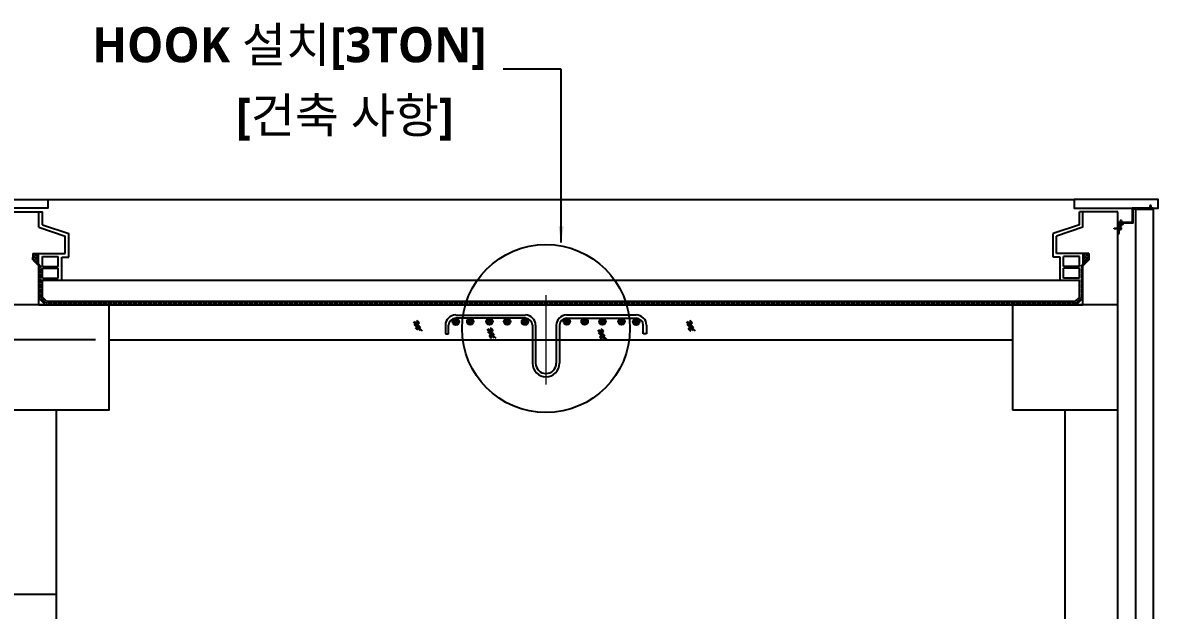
# Model space of a CAD drawing. Header units: millimetres. Extents: x 2370 to 266135, y -585395 to 33485.
# Drawn here: x 214281 to 220754, y 23422 to 26772 of the extents above; entities that cross this region are included whole.
import ezdxf
from ezdxf.enums import TextEntityAlignment as Align
from ezdxf.lldxf.tags import DXFTag

# ---------------------------------------------------------------- set-up
doc = ezdxf.new("R2010")
doc.units = ezdxf.units.MM
doc.linetypes.add('HID', pattern=[1.5, 1, -0.5])
for name, color, linetype in [('0글씨', 3, 'Continuous'), ('15', 15, 'Continuous'), ('1하지1', 3, 'Continuous'), ('3', 3, 'Continuous'), ('A-FLOR-ROOF-FIN', 6, 'Continuous'), ('A-SECT-ELEV', 8, 'Continuous'), ('A-ST-CONC', 2, 'Continuous'), ('A-WALL-MASN', 3, 'Continuous'), ('AA-FIN2', 6, 'Continuous'), ('BW', 3, 'Continuous'), ('ELC', 9, 'Continuous'), ('ELE8', 8, 'Continuous'), ('FIN', 9, 'Continuous'), ('HH', 9, 'Continuous'), ('HID', 7, 'HID'), ('out-fin', 6, 'Continuous'), ('주단면도-1$0$A-FLOR-GW', 6, 'Continuous'), ('주단면도-1$0$A-ST-CONC', 2, 'Continuous')]:
    doc.layers.add(name, color=color, linetype=linetype)
doc.layers.add('사선', color=1, linetype='Continuous', lineweight=13)
doc.styles.add('SH_진천_나눔', font='')
doc.styles.get("Standard").update_dxf_attribs({"font": 'NanumGothicBold.ttf'})
doc.styles.get('SH_진천_나눔').set_extended_font_data('NanumGothic', bold=True)
tags = doc.linetypes.add('CENTER', pattern=[2, 1.25, -0.25, 0.25, -0.25]).pattern_tags.tags
tags[10:11] = [DXFTag(74, 4), DXFTag(75, 0), DXFTag(340, '0'), DXFTag(46, 1.0), DXFTag(50, 0.0), DXFTag(44, 0.0), DXFTag(45, 0.0)]
tags[8:9] = [DXFTag(74, 4), DXFTag(75, 0), DXFTag(340, '0'), DXFTag(46, 1.0), DXFTag(50, 0.0), DXFTag(44, 0.0), DXFTag(45, 0.0)]
tags[6:7] = [DXFTag(74, 4), DXFTag(75, 0), DXFTag(340, '0'), DXFTag(46, 1.0), DXFTag(50, 0.0), DXFTag(44, 0.0), DXFTag(45, 0.0)]
tags[4:5] = [DXFTag(74, 4), DXFTag(75, 0), DXFTag(340, '0'), DXFTag(46, 1.0), DXFTag(50, 0.0), DXFTag(44, 0.0), DXFTag(45, 0.0)]
doc.dimstyles.new('DIM-A-002-단면', dxfattribs={"dimscale": 330, "dimtxt": 1, "dimasz": 0.4, "dimexe": 0.2, "dimexo": 0.3, "dimgap": 0.4, "dimtad": 1, "dimdec": 0, "dimtxsty": 'Standard', "dimcen": 0, "dimclrd": 15, "dimclre": 15, "dimclrt": 3, "dimadec": 0, "dimazin": 0, "dimtfac": 1, "dimtmove": 0, "dimatfit": 3, "dimfxl": 1, "dimarcsym": 0})
doc.dimstyles.new('DIM-A-출입구 단면', dxfattribs={"dimscale": 230, "dimtxt": 1, "dimasz": 0.4, "dimexe": 0.2, "dimexo": 0.3, "dimgap": 0.4, "dimtad": 1, "dimdec": 0, "dimtxsty": 'Standard', "dimcen": 0, "dimclrd": 15, "dimclre": 15, "dimclrt": 3, "dimadec": 0, "dimazin": 0, "dimtfac": 1, "dimtmove": 0, "dimatfit": 3, "dimfxl": 1, "dimarcsym": 0})

# ---------------------------------------------------------------- blocks, each defined once
blk = doc.blocks.new('*D1859')
at = {"layer": '15', "color": 15, "lineweight": -2, "ltscale": 600}
for p, q in [((209269.9, 21546.1), (209269.9, 24300.6)), ((214374.6, 21414.1), (209203.9, 21414.1)), ((209269.9, 21414.1), (209269.9, 21314.1)), ((214374.6, 21314.1), (209203.9, 21314.1)), ((209269.9, 21182.1), (209269.9, 21050.1))]:
    blk.add_line(p, q, dxfattribs=at)
at = {"layer": '15', "color": 15}
for points in [[(209247.9, 21546.1), (209291.9, 21546.1), (209269.9, 21414.1)], [(209291.9, 21182.1), (209247.9, 21182.1), (209269.9, 21314.1)]]:
    blk.add_solid(points, dxfattribs=at)
at = {"layer": 'Defpoints', "color": 0}
for p in [(214473.6, 21414.1), (209269.9, 21314.1), (214473.6, 21314.1)]:
    blk.add_point(p, dxfattribs=at)
at = {"layer": '15', "color": 3, "ltscale": 600, "insert": (208921.3, 23252.4), "char_height": 330, "attachment_point": 5, "rotation": 90}
blk.add_mtext('무근 100', dxfattribs=at)
blk = doc.blocks.new('*D1862')
at = {"color": 15, "lineweight": -2}
for p, q in [((214695.1, 24964.1), (208074.3, 24964.1)), ((208140.3, 24832.1), (208140.3, 21546.1)), ((213317.9, 21414.1), (208074.3, 21414.1))]:
    blk.add_line(p, q, dxfattribs=at)
at = {"color": 15}
for points in [[(208162.3, 24832.1), (208118.3, 24832.1), (208140.3, 24964.1)], [(208118.3, 21546.1), (208162.3, 21546.1), (208140.3, 21414.1)]]:
    blk.add_solid(points, dxfattribs=at)
at = {"layer": 'Defpoints', "color": 0}
for p in [(214794.1, 24964.1), (208140.3, 21414.1), (213416.9, 21414.1)]:
    blk.add_point(p, dxfattribs=at)
at = {"color": 3, "ltscale": 600, "insert": (207826.2, 23189.1), "char_height": 330, "attachment_point": 5, "rotation": 90}
blk.add_mtext('MR 3550', dxfattribs=at)

msp = doc.modelspace()

# ---------------------------------------------------------------- hatches: boundary and pattern name
at = {"layer": 'HH'}
h = msp.add_hatch(dxfattribs=at)
h.set_pattern_fill('ANSI37', color=256, scale=100, style=0)
h.set_pattern_definition([(45, (304725.273, 10932.735), (-8.8388348, 8.8388348), []), (135, (304725.273, 10932.735), (-8.8388348, -8.8388348), [])])
h.paths.add_polyline_path([(214371.6, 25455.2), (214338.6, 25455.2), (214338.6, 25429.4), (214371.6, 25396.4)])
h = msp.add_hatch(dxfattribs=at)
h.set_pattern_fill('ANSI37', color=256, scale=100, angle=180, style=0)
h.set_pattern_definition([(45, (307675.273, 10932.735), (-8.8388348, 8.8388348), []), (135, (307675.273, 10932.735), (-8.8388348, -8.8388348), [])])
h.paths.add_polyline_path([(220325.6, 25455.2), (220358.6, 25455.2), (220358.6, 25429.4), (220325.6, 25396.4)])

# ---------------------------------------------------------------- linework, layer by layer
at = {"color": 4}
for p, q in [((216750.6, 25048.2), (216731.2, 25067.6)), ((216748.1, 25048.3), (216731.3, 25065.1)), ((216752.8, 25048.4), (216731.4, 25069.8)), ((216754.8, 25048.9), (216731.8, 25071.8)), ((216745.1, 25048.8), (216731.8, 25062.1)), ((216756.6, 25049.5), (216732.5, 25073.6)), ((216758.3, 25050.2), (216733.2, 25075.3)), ((216741.2, 25050.3), (216733.3, 25058.2)), ((216759.9, 25051.1), (216734.1, 25076.9)), ((216761.3, 25052.1), (216735.1, 25078.3)), ((216762.6, 25053.2), (216736.2, 25079.6)), ((216763.8, 25054.4), (216737.4, 25080.8)), ((216764.9, 25055.8), (216738.8, 25081.9)), ((216765.9, 25057.3), (216740.3, 25082.9)), ((216766.7, 25058.8), (216741.8, 25083.7)), ((216767.4, 25060.6), (216743.6, 25084.4)), ((216768, 25062.4), (216745.4, 25085)), ((216768.4, 25064.5), (216747.5, 25085.4)), ((216768.5, 25066.8), (216749.8, 25085.5)), ((216768.3, 25069.4), (216752.4, 25085.3)), ((216767.6, 25072.5), (216755.5, 25084.6)), ((216765.4, 25077.2), (216760.2, 25082.4)), ((216832.4, 25049.4), (216813.7, 25068.1)), ((216834.7, 25049.6), (216813.8, 25070.4)), ((216829.8, 25049.6), (216813.8, 25065.5)), ((216836.7, 25049.9), (216814.2, 25072.5)), ((216826.6, 25050.3), (216814.6, 25062.3)), ((216838.6, 25050.5), (216814.7, 25074.3)), ((216840.3, 25051.2), (216815.5, 25076.1)), ((216841.9, 25052), (216816.3, 25077.6)), ((216821.9, 25052.6), (216816.9, 25057.6)), ((216843.4, 25053), (216817.3, 25079.1)), ((216844.7, 25054.1), (216818.4, 25080.4)), ((216845.9, 25055.3), (216819.6, 25081.7)), ((216847.1, 25056.6), (216820.9, 25082.8)), ((216848.1, 25058), (216822.3, 25083.8)), ((216849, 25059.6), (216823.8, 25084.7)), ((216849.7, 25061.3), (216825.5, 25085.4)), ((216850.3, 25063.1), (216827.4, 25086.1)), ((216850.8, 25065.1), (216829.3, 25086.5)), ((216851, 25067.3), (216831.6, 25086.7)), ((216850.9, 25069.8), (216834.1, 25086.7)), ((216850.4, 25072.7), (216837, 25086.1)), ((216848.9, 25076.7), (216841, 25084.6)), ((216941.9, 25049.4), (216922.6, 25068.7)), ((216939.3, 25049.5), (216922.6, 25066.2)), ((216944.1, 25049.6), (216922.8, 25071)), ((216946.1, 25050.1), (216923.2, 25073)), ((216936.4, 25050.1), (216923.2, 25063.2)), ((216947.9, 25050.7), (216923.8, 25074.8)), ((216949.6, 25051.4), (216924.5, 25076.5)), ((216932.3, 25051.7), (216924.8, 25059.2)), ((216951.2, 25052.3), (216925.4, 25078)), ((216952.6, 25053.3), (216926.4, 25079.5)), ((216953.9, 25054.4), (216927.5, 25080.8)), ((216955.1, 25055.6), (216928.8, 25082)), ((216956.2, 25057), (216930.1, 25083.1)), ((216957.2, 25058.4), (216931.6, 25084.1)), ((216958, 25060), (216933.1, 25084.9)), ((216958.8, 25061.7), (216934.9, 25085.6)), ((216959.3, 25063.6), (216936.7, 25086.2)), ((216959.7, 25065.6), (216938.8, 25086.6)), ((216959.9, 25067.9), (216941, 25086.7)), ((216959.7, 25070.5), (216943.6, 25086.6)), ((216959, 25073.6), (216946.7, 25085.9)), ((217044, 25049.4), (217024.1, 25069.3)), ((217041.6, 25049.4), (217024.1, 25066.9)), ((217046.2, 25049.7), (217024.4, 25071.5)), ((217038.7, 25049.8), (217024.5, 25064)), ((217048.1, 25050.2), (217024.9, 25073.4)), ((217049.9, 25050.8), (217025.5, 25075.2)), ((217035.1, 25051), (217025.7, 25060.4)), ((217051.6, 25051.6), (217026.3, 25076.9)), ((217053.1, 25052.5), (217027.2, 25078.4)), ((217054.5, 25053.5), (217028.2, 25079.8)), ((217055.8, 25054.7), (217029.4, 25081.1)), ((217057, 25055.9), (217030.6, 25082.3)), ((217058, 25057.3), (217032, 25083.3)), ((217059, 25058.8), (217033.5, 25084.3)), ((217059.8, 25060.4), (217035.1, 25085.1)), ((217060.5, 25062.2), (217036.9, 25085.8)), ((217061, 25064.1), (217038.8, 25086.3)), ((217061.3, 25066.2), (217040.9, 25086.6)), ((217061.4, 25068.5), (217043.2, 25086.7)), ((217061.2, 25071.2), (217045.9, 25086.5)), ((217060.3, 25074.5), (217049.2, 25085.6)), ((217143.6, 25048.7), (217125.1, 25067.2)), ((217145.9, 25048.8), (217125.3, 25069.5)), ((217141, 25048.9), (217125.4, 25064.5)), ((217148, 25049.2), (217125.6, 25071.6)), ((217149.9, 25049.7), (217126.2, 25073.5)), ((217137.7, 25049.7), (217126.2, 25061.3)), ((217151.6, 25050.4), (217126.9, 25075.2)), ((217153.2, 25051.3), (217127.7, 25076.8)), ((217154.7, 25052.2), (217128.7, 25078.3)), ((217132.5, 25052.5), (217128.9, 25056.1)), ((217156.1, 25053.3), (217129.7, 25079.6)), ((217157.3, 25054.5), (217130.9, 25080.9)), ((217158.4, 25055.8), (217132.2, 25082)), ((217159.5, 25057.2), (217133.6, 25083)), ((217160.4, 25058.7), (217135.2, 25083.9)), ((217161.1, 25060.4), (217136.8, 25084.7)), ((217161.7, 25062.2), (217138.7, 25085.3)), ((217162.2, 25064.2), (217140.6, 25085.8)), ((217162.4, 25066.4), (217142.8, 25086)), ((217162.4, 25068.9), (217145.3, 25086)), ((217162, 25071.7), (217148.2, 25085.5)), ((217160.6, 25075.5), (217152, 25084.2)), ((217382.1, 25049.3), (217364.4, 25066.9)), ((217384.5, 25049.3), (217364.5, 25069.3)), ((217386.6, 25049.6), (217364.7, 25071.5)), ((217379.3, 25049.6), (217364.8, 25064.1)), ((217388.6, 25050.1), (217365.2, 25073.4)), ((217390.3, 25050.7), (217365.9, 25075.2)), ((217375.7, 25050.7), (217365.9, 25060.6)), ((217392, 25051.5), (217366.7, 25076.8)), ((217393.5, 25052.4), (217367.6, 25078.3)), ((217394.9, 25053.5), (217368.6, 25079.7)), ((217396.2, 25054.6), (217369.8, 25081)), ((217397.3, 25055.9), (217371, 25082.2)), ((217398.4, 25057.3), (217372.4, 25083.2)), ((217399.3, 25058.8), (217373.9, 25084.2)), ((217400.1, 25060.4), (217375.5, 25085)), ((217400.8, 25062.2), (217377.3, 25085.7)), ((217401.3, 25064.1), (217379.2, 25086.2)), ((217401.6, 25066.2), (217381.3, 25086.5)), ((217401.7, 25068.6), (217383.7, 25086.6)), ((217401.4, 25071.3), (217386.4, 25086.3)), ((217400.4, 25074.7), (217389.8, 25085.3)), ((217484.5, 25049.4), (217465.5, 25068.3)), ((217486.7, 25049.6), (217465.7, 25070.6)), ((217481.9, 25049.5), (217465.7, 25065.8)), ((217488.8, 25050), (217466.1, 25072.6)), ((217478.8, 25050.2), (217466.3, 25062.7)), ((217490.6, 25050.5), (217466.7, 25074.5)), ((217492.3, 25051.3), (217467.4, 25076.2)), ((217493.9, 25052.1), (217468.2, 25077.8)), ((217474.4, 25052.2), (217468.3, 25058.3)), ((217495.3, 25053.1), (217469.2, 25079.2)), ((217496.7, 25054.2), (217470.3, 25080.6)), ((217497.9, 25055.4), (217471.5, 25081.8)), ((217499, 25056.7), (217472.9, 25082.9)), ((217500, 25058.2), (217474.3, 25083.9)), ((217500.9, 25059.7), (217475.9, 25084.8)), ((217501.6, 25061.4), (217477.6, 25085.5)), ((217502.2, 25063.3), (217479.4, 25086.1)), ((217502.6, 25065.3), (217481.4, 25086.5)), ((217502.8, 25067.5), (217483.6, 25086.7)), ((217502.7, 25070.1), (217486.2, 25086.6)), ((217502.2, 25073.1), (217489.2, 25086)), ((217500.4, 25077.2), (217493.3, 25084.3)), ((217586.6, 25049.4), (217567.1, 25068.9)), ((217584.2, 25049.4), (217567.1, 25066.4)), ((217588.8, 25049.6), (217567.3, 25071.1)), ((217581.2, 25049.9), (217567.6, 25063.5)), ((217590.8, 25050), (217567.8, 25073.1)), ((217592.6, 25050.6), (217568.4, 25074.9)), ((217577.4, 25051.3), (217569.1, 25059.6)), ((217594.3, 25051.4), (217569.2, 25076.6)), ((217595.8, 25052.3), (217570.1, 25078.1)), ((217597.3, 25053.3), (217571.1, 25079.5)), ((217598.6, 25054.4), (217572.2, 25080.8)), ((217599.8, 25055.7), (217573.4, 25082)), ((217600.9, 25057), (217574.8, 25083.1)), ((217601.8, 25058.5), (217576.3, 25084.1)), ((217602.7, 25060.1), (217577.8, 25084.9)), ((217603.4, 25061.8), (217579.6, 25085.6)), ((217603.9, 25063.7), (217581.5, 25086.2)), ((217604.3, 25065.8), (217583.5, 25086.5)), ((217604.4, 25068.1), (217585.8, 25086.7)), ((217604.2, 25070.7), (217588.5, 25086.5)), ((217603.4, 25073.9), (217591.7, 25085.7)), ((217693.6, 25049.5), (217675.9, 25067.2)), ((217696, 25049.5), (217676, 25069.6)), ((217698.2, 25049.8), (217676.3, 25071.8)), ((217690.9, 25049.9), (217676.3, 25064.4)), ((217700.1, 25050.3), (217676.8, 25073.7)), ((217701.9, 25051), (217677.4, 25075.5)), ((217687.4, 25050.9), (217677.4, 25060.9)), ((217703.5, 25051.8), (217678.2, 25077.1)), ((217705.1, 25052.7), (217679.1, 25078.6)), ((217706.4, 25053.7), (217680.2, 25080)), ((217707.7, 25054.9), (217681.3, 25081.3)), ((217708.9, 25056.2), (217682.6, 25082.5)), ((217709.9, 25057.5), (217684, 25083.5)), ((217710.9, 25059), (217685.5, 25084.4)), ((217711.7, 25060.7), (217687.1, 25085.2)), ((217712.3, 25062.4), (217688.9, 25085.9)), ((217712.8, 25064.4), (217690.8, 25086.4)), ((217713.2, 25066.5), (217692.9, 25086.7)), ((217713.2, 25068.9), (217695.3, 25086.8)), ((217712.9, 25071.6), (217698, 25086.5)), ((217711.9, 25075), (217701.5, 25085.5)), ((217778.9, 25047.4), (217759.5, 25066.8)), ((217776.4, 25047.4), (217759.5, 25064.3)), ((217781.1, 25047.6), (217759.7, 25069)), ((217773.5, 25047.9), (217760, 25061.4)), ((217783.1, 25048), (217760.1, 25071)), ((217784.9, 25048.7), (217760.7, 25072.8)), ((217786.6, 25049.4), (217761.5, 25074.5)), ((217769.5, 25049.4), (217761.5, 25057.5)), ((217788.2, 25050.3), (217762.4, 25076.1)), ((217789.6, 25051.3), (217763.4, 25077.5)), ((217790.9, 25052.4), (217764.5, 25078.8)), ((217792.1, 25053.7), (217765.7, 25080)), ((217793.2, 25055), (217767.1, 25081.1)), ((217794.1, 25056.5), (217768.6, 25082.1)), ((217795, 25058.1), (217770.1, 25082.9)), ((217795.7, 25059.8), (217771.9, 25083.6)), ((217796.3, 25061.7), (217773.7, 25084.2)), ((217796.6, 25063.7), (217775.8, 25084.5)), ((217796.8, 25066), (217778.1, 25084.7)), ((217796.6, 25068.6), (217780.7, 25084.5)), ((217795.9, 25071.8), (217783.9, 25083.8)), ((217793.5, 25076.6), (217788.7, 25081.4))]:
    msp.add_line(p, q, dxfattribs=at)
for p, q in [((216748.9, 25105.4), (217146.1, 25105.4)), ((217146.1, 25086.8), (216748.9, 25086.8)), ((216956.9, 25078.2), (216951.3, 25083.8)), ((217778, 25105.4), (217380.8, 25105.4)), ((217380.8, 25086.8), (217778, 25086.8)), ((217600.9, 25078.9), (217596.6, 25083.2)), ((216690.2, 25046.8), (216690.2, 24998.8)), ((216690.2, 24998.8), (216708.9, 24998.8)), ((216708.9, 24998.8), (216708.9, 25046.8)), ((217186.1, 25046.8), (217186.1, 24830.8)), ((217204.8, 25046.8), (217204.8, 24830.8)), ((217322.1, 25046.8), (217322.1, 24830.8)), ((217340.8, 25046.8), (217340.8, 24830.8)), ((217818, 24998.8), (217818, 25046.8)), ((217836.7, 24998.8), (217818, 24998.8)), ((217836.7, 25046.8), (217836.7, 24998.8))]:
    msp.add_line(p, q)
for centre in [(216749.8, 25066.8), (216832.3, 25068.1), (216941.2, 25068.1), (217042.8, 25068.1), (217143.8, 25067.4)]:
    msp.add_circle(centre, 18.7, dxfattribs=at)
at = {"color": 4, "linetype": 'Continuous'}
for centre, radius in [((217383, 25068), 18.6), ((217484.2, 25068.1), 18.7), ((217585.7, 25068), 18.7), ((217694.6, 25068), 18.7), ((217778.1, 25066.4), 18.7)]:
    msp.add_circle(centre, radius, dxfattribs=at)
for centre, radius, start, end in [((216748.9, 25046.8), 58.7, 90, 180), ((216748.9, 25046.8), 40, 90, 180), ((217146.1, 25046.8), 58.7, 0, 90), ((217146.1, 25046.8), 40, 0, 90), ((217380.8, 25046.8), 58.7, 90, 180), ((217380.8, 25046.8), 40, 90, 180), ((217778, 25046.8), 58.7, 0, 90), ((217778, 25046.8), 40, 0, 90), ((217263.5, 24830.8), 77.3, 180.00002, 0), ((217263.5, 24830.8), 58.7, 180.00002, 0)]:
    msp.add_arc(centre, radius, start, end)
at = {"layer": '1하지1'}
msp.add_circle((217263.6, 25028.5), 478.6, dxfattribs=at)
at = {"layer": '3'}
for p, q in [((216559.7, 25012.6), (216508, 25064.3)), ((216547.8, 25015.6), (216511.6, 25051.8)), ((216549.8, 25032.5), (216513.6, 25068.7)), ((216541.8, 25059.8), (216527.3, 25074.2)), ((216542.8, 25054), (216528.3, 25068.5)), ((218115.6, 25012.6), (218063.8, 25064.3)), ((218103.7, 25015.6), (218067.4, 25051.8)), ((218105.7, 25032.5), (218069.5, 25068.7)), ((218097.7, 25059.8), (218083.2, 25074.2)), ((218098.7, 25054), (218084.2, 25068.5)), ((216534.1, 25018.2), (216519.6, 25032.7)), ((216979.9, 24970.9), (216928.1, 25022.6)), ((216967.9, 24973.9), (216931.7, 25010)), ((216970, 24990.8), (216933.7, 25027)), ((216954.2, 24976.5), (216939.7, 24990.9)), ((216955.3, 24970.7), (216940.8, 24985.2)), ((216961.9, 25018), (216947.5, 25032.5)), ((216963, 25012.3), (216948.5, 25026.8)), ((217610.5, 24964.9), (217558.8, 25016.6)), ((217598.6, 24967.9), (217562.4, 25004.1)), ((217600.6, 24984.8), (217564.4, 25021)), ((217584.9, 24970.5), (217570.4, 24984.9)), ((217592.6, 25012.1), (217578.1, 25026.5)), ((217593.6, 25006.3), (217579.1, 25020.8)), ((218090, 25018.2), (218075.5, 25032.7)), ((218091, 25012.4), (218076.5, 25026.9)), ((217585.9, 24964.7), (217571.4, 24979.2))]:
    msp.add_line(p, q, dxfattribs=at)
for centre, radius in [((216527.7, 25047.6), 2.39), ((216528.5, 25065), 1.13), ((216533.7, 25066.9), 2.57), ((216535.6, 25061.3), 1.87), ((218083.6, 25047.6), 2.39), ((218084.4, 25065), 1.13), ((218089.5, 25066.9), 2.57), ((218091.4, 25061.3), 1.87), ((216526.9, 25040.3), 1.34), ((216536.7, 25040.7), 4.19), ((216944.5, 24985.8), 2.39), ((216947.9, 25005.9), 2.39), ((216947, 24998.6), 1.34), ((216948.7, 25023.3), 1.13), ((216953.8, 25025.2), 2.57), ((216956.9, 24999), 4.19), ((216955.7, 25019.5), 1.87), ((217578.5, 24999.9), 2.39), ((217577.7, 24992.6), 1.34), ((217579.4, 25017.3), 1.13), ((217584.5, 25019.2), 2.57), ((217587.5, 24993), 4.19), ((217586.4, 25013.5), 1.87), ((218080.2, 25027.5), 2.39), ((218082.8, 25040.3), 1.34), ((218084.6, 25018.5), 1.05), ((218092.6, 25040.7), 4.19), ((216948.9, 24976.8), 1.05), ((217575.2, 24979.8), 2.39), ((217579.6, 24970.8), 1.05)]:
    msp.add_circle(centre, radius, dxfattribs=at)
at = {"layer": 'A-FLOR-ROOF-FIN'}
for p, q in [((214393.6, 25207.6), (214393.6, 25305.2)), ((214393.6, 25304.1), (220303.6, 25304.1)), ((214393.6, 25207.6), (214393.6, 25304.1)), ((220303.6, 25207.6), (220303.6, 25305.2)), ((220303.6, 25207.6), (220303.6, 25304.1)), ((214417.1, 25184.1), (214393.6, 25207.6)), ((214417.1, 25184.1), (220280.2, 25184.1)), ((220280.2, 25184.1), (220303.6, 25207.6))]:
    msp.add_line(p, q, dxfattribs=at)
at = {"layer": 'A-SECT-ELEV'}
msp.add_line((214473.6, 21314.1), (214473.6, 23514.1), dxfattribs=at)
at = {"layer": 'A-ST-CONC'}
for p, q in [((214173.6, 25694.1), (214373.6, 25694.1)), ((214373.6, 25605.2), (214373.6, 25694.1)), ((220323.6, 25605.2), (220323.6, 25694.1)), ((220523.6, 25694.1), (220323.6, 25694.1)), ((214373.6, 25605.2), (214523.6, 25555.2)), ((220323.6, 25605.2), (220173.6, 25555.2)), ((214523.6, 25455.2), (214523.6, 25555.2)), ((220173.6, 25455.2), (220173.6, 25555.2)), ((214338.6, 25455.2), (214523.6, 25455.2)), ((214338.6, 25455.2), (214338.6, 25420.2)), ((220358.6, 25455.2), (220173.6, 25455.2)), ((220358.6, 25455.2), (220358.6, 25420.2)), ((214338.6, 25420.2), (214338.6, 25435.2)), ((214338.6, 25420.2), (214373.6, 25385.8)), ((214373.6, 25164.1), (214373.6, 25385.8)), ((220358.6, 25420.2), (220323.6, 25385.8)), ((220323.6, 25164.1), (220323.6, 25385.8)), ((220358.6, 25420.2), (220358.6, 25435.2)), ((214373.6, 25164.1), (220323.6, 25164.1)), ((214773.6, 24964.1), (219923.6, 24964.1))]:
    msp.add_line(p, q, dxfattribs=at)
for points in [[(214173.6, 24564.1), (214773.6, 24564.1), (214773.6, 25164.1), (214173.6, 25164.1)], [(219923.6, 24564.1), (220523.6, 24564.1), (220523.6, 25164.1), (219923.6, 25164.1)]]:
    msp.add_lwpolyline(points, close=True, dxfattribs=at)
at = {"layer": 'A-WALL-MASN'}
for p, q in [((214393.6, 25439.2), (214483.6, 25439.2)), ((214393.6, 25382.2), (214393.6, 25439.2)), ((214483.6, 25382.2), (214483.6, 25439.2)), ((220303.6, 25439.2), (220213.6, 25439.2)), ((220213.6, 25382.2), (220213.6, 25439.2)), ((220303.6, 25382.2), (220303.6, 25439.2)), ((214393.6, 25382.2), (214483.6, 25382.2)), ((220303.6, 25382.2), (220213.6, 25382.2)), ((214393.6, 25372.2), (214483.6, 25372.2)), ((214393.6, 25315.2), (214393.6, 25372.2)), ((214393.6, 25372.2), (214483.6, 25372.2)), ((214393.6, 25315.2), (214483.6, 25315.2)), ((220303.6, 25372.2), (220213.6, 25372.2)), ((220303.6, 25372.2), (220213.6, 25372.2)), ((220303.6, 25315.2), (220213.6, 25315.2)), ((220303.6, 25315.2), (220303.6, 25372.2))]:
    msp.add_line(p, q, dxfattribs=at)
at = {"layer": 'AA-FIN2'}
for p, q in [((214393.6, 25209.5), (214393.6, 25305.2)), ((220303.6, 25209.5), (220303.6, 25305.2))]:
    msp.add_line(p, q, dxfattribs=at)
for points in [[(214423.6, 25764.1), (214423.6, 25714.1), (213943.6, 25714.1), (213943.6, 25764.1)], [(220273.6, 25764.1), (220273.6, 25714.1), (220753.6, 25714.1), (220753.6, 25764.1)]]:
    msp.add_lwpolyline(points, close=True, dxfattribs=at)
at = {"layer": 'BW'}
for p, q in [((214483.6, 25315.2), (214483.6, 25372.2)), ((220213.6, 25315.2), (220213.6, 25372.2))]:
    msp.add_line(p, q, dxfattribs=at)
at = {"layer": 'ELC'}
for p, q in [((214371.6, 25396.4), (214371.6, 25455.2)), ((214371.6, 25396.4), (214371.6, 25455.2)), ((220325.6, 25396.4), (220325.6, 25455.2)), ((220325.6, 25396.4), (220325.6, 25455.2))]:
    msp.add_line(p, q, dxfattribs=at)
at = {"layer": 'ELE8', "color": 8}
msp.add_line((214423.6, 25764.1), (220273.6, 25764.1), dxfattribs=at)
at = {"layer": 'FIN'}
for p, q in [((214373.6, 25694.1), (214393.6, 25694.1)), ((214393.6, 25619.6), (214393.6, 25694.1)), ((220303.6, 25619.6), (220303.6, 25694.1)), ((220323.6, 25694.1), (220303.6, 25694.1)), ((214393.6, 25619.6), (214543.6, 25569.6)), ((214543.6, 25435.2), (214543.6, 25569.6)), ((220303.6, 25619.6), (220153.6, 25569.6)), ((220153.6, 25435.2), (220153.6, 25569.6)), ((214503.6, 25435.2), (214543.6, 25435.2)), ((214503.6, 25304.1), (214503.6, 25435.2)), ((220193.6, 25435.2), (220153.6, 25435.2)), ((220193.6, 25304.1), (220193.6, 25435.2))]:
    msp.add_line(p, q, dxfattribs=at)
at = {"layer": 'HH'}
for p, q in [((214411.6, 25164.1), (214373.6, 25202.1)), ((220285.6, 25164.1), (220323.6, 25202.1))]:
    msp.add_line(p, q, dxfattribs=at)
at = {"layer": 'HID', "color": 8}
for p, q in [((214381.6, 25386.4), (214338.6, 25429.4)), ((214381.6, 25386.4), (214381.6, 25205.4)), ((220315.6, 25386.4), (220358.6, 25429.4)), ((220315.6, 25386.4), (220315.6, 25205.4)), ((214412.9, 25174.1), (214381.6, 25205.4)), ((220284.3, 25174.1), (220315.6, 25205.4)), ((214412.9, 25174.1), (220284.3, 25174.1))]:
    msp.add_line(p, q, dxfattribs=at)
at = {"layer": 'out-fin'}
for p, q in [((220712.6, 25713.6), (220605, 25713.6)), ((220605, 25713.6), (220605, 25633.1)), ((220609.6, 25628.1), (220609.6, 25708.1)), ((220712.6, 25708.1), (220609.6, 25708.1)), ((220723.6, 25707.6), (220623.6, 25707.6)), ((220704.6, 25729.1), (220704.6, 25714.1)), ((220712.6, 25729.1), (220704.6, 25729.1)), ((220706.6, 25723.6), (220706.6, 25713.6)), ((220710.6, 25723.6), (220706.6, 25723.6)), ((220710.6, 25723.6), (220710.6, 25713.6)), ((220712.6, 25714.1), (220712.6, 25729.1)), ((220723.6, 25714.1), (220712.6, 25714.1)), ((220723.6, 25714.1), (220712.6, 25714.1)), ((220712.6, 25713.6), (220712.6, 25708.1)), ((220528.6, 25633.1), (220528.6, 25628.1)), ((220605, 25633.1), (220528.6, 25633.1)), ((220546.6, 25639.1), (220533.6, 25639.1)), ((220533.6, 25639.1), (220533.6, 25633.1)), ((220535.7, 25639.1), (220535.7, 25633.1)), ((220543.6, 25644.9), (220536.6, 25644.9)), ((220536.6, 25644.9), (220536.6, 25639.1)), ((220543.6, 25644.9), (220543.6, 25639.1)), ((220544.5, 25639.1), (220544.5, 25633.1)), ((220546.6, 25639.1), (220546.6, 25633.1)), ((220502.6, 25596.1), (220502.6, 25600.1)), ((220502.6, 25600.1), (220528.6, 25600.1)), ((220528.6, 25596.1), (220502.6, 25596.1)), ((220609.6, 25628.1), (220523.6, 25628.1)), ((220523.6, 25628.1), (220523.6, 25568.1)), ((220526.6, 25568.1), (220523.6, 25568.1)), ((220528.6, 25598.1), (220524.6, 25598.1)), ((220528.6, 25623.1), (220528.6, 25570.1)), ((220551.6, 25623.1), (220528.6, 25623.1)), ((220536.8, 25606.9), (220528.6, 25606.9)), ((220528.6, 25590.9), (220536.8, 25590.9)), ((220533.6, 25617.1), (220533.6, 25623.1)), ((220546.6, 25617.1), (220533.6, 25617.1)), ((220535.7, 25617.1), (220535.7, 25623.1)), ((220536.6, 25611.3), (220536.6, 25617.1)), ((220543.6, 25611.3), (220536.6, 25611.3)), ((220536.8, 25590.9), (220536.8, 25606.9)), ((220543.2, 25602.9), (220536.8, 25602.9)), ((220536.8, 25594.9), (220543.2, 25594.9)), ((220543.2, 25594.9), (220543.2, 25602.9)), ((220543.6, 25611.3), (220543.6, 25617.1)), ((220544.5, 25617.1), (220544.5, 25623.1)), ((220546.6, 25617.1), (220546.6, 25623.1)), ((220553.6, 25628.1), (220553.6, 25625.1))]:
    msp.add_line(p, q, dxfattribs=at)
msp.add_circle((220717.2, 25711.1), 3, dxfattribs=at)
for centre, radius, start, end in [((220723.6, 25710.9), 3.25, 90, 270), ((220526.6, 25570.1), 2, 270, 0), ((220551.6, 25625.1), 2, 270, 0)]:
    msp.add_arc(centre, radius, start, end, dxfattribs=at)
at = {"layer": '사선', "color": 1, "linetype": 'CENTER'}
msp.add_line((217263.5, 25219), (217263.5, 24709.2), dxfattribs=at)
at = {"layer": '주단면도-1$0$A-FLOR-GW'}
for p, q in [((220623.6, 25714.1), (220623.6, -3535.9)), ((220723.6, 25714.1), (220723.6, -3535.9))]:
    msp.add_line(p, q, dxfattribs=at)
at = {"layer": '주단면도-1$0$A-ST-CONC'}
for p, q in [((220523.6, -5585.9), (220523.6, 25694.1)), ((214473.6, 23514.1), (214473.6, 24564.1)), ((220223.6, 21164.1), (220223.6, 24564.1)), ((214173.6, 23514.1), (214473.6, 23514.1))]:
    msp.add_line(p, q, dxfattribs=at)

# ---------------------------------------------------------------- texts
at = {"layer": '0글씨', "style": 'SH_진천_나눔'}
for s, p in [('HOOK 설치[3TON]', (215800.4, 26485.9)), ('[건축 사항]', (216117.2, 26083.6))]:
    msp.add_text(s, height=200, dxfattribs=at).set_placement(p, align=Align.BOTTOM_CENTER)

# ---------------------------------------------------------------- dimensions: what is measured, and where the dimension line sits
dim = msp.add_linear_dim(base=(208140.3, 21414.1), p1=(214794.1, 24964.1), p2=(213416.9, 21414.1), angle=90, text='MR <>', dimstyle='DIM-A-002-단면')
dim.commit()
dim.dimension.update_dxf_attribs({"geometry": '*D1862', "text_midpoint": (207826.2, 23189.1)})
at = {"layer": '15', "ltscale": 600}
dim = msp.add_linear_dim(base=(209269.9, 21314.1), p1=(214473.6, 21414.1), p2=(214473.6, 21314.1), angle=90, text='무근 <>', dimstyle='DIM-A-002-단면', dxfattribs=at)
dim.commit()
dim.dimension.update_dxf_attribs({"geometry": '*D1859', "text_midpoint": (209269.9, 23252.4), "dimtype": 160})

# ---------------------------------------------------------------- leaders
at = {"layer": '15'}
msp.add_leader([(217349.7, 25519), (217349.7, 26506.2), (217019.5, 26506.2)], dimstyle='DIM-A-출입구 단면', dxfattribs=at)

doc.saveas('drawing.dxf')
